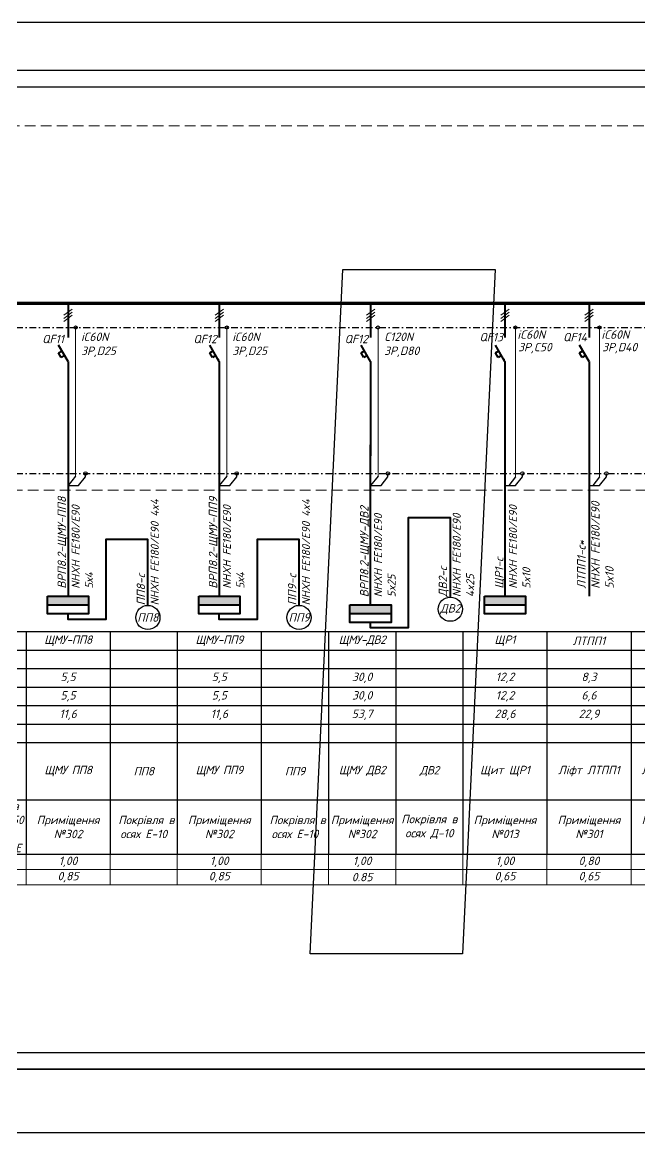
# Model space of a CAD drawing. Header units: millimetres. Extents: x -122434 to 1506205, y -201405 to 386015.
# Drawn here: x 1008234 to 1026610, y 152711 to 185736 of the extents above; entities that cross this region are included whole.
import ezdxf
from ezdxf.enums import TextEntityAlignment as Align

# ---------------------------------------------------------------- set-up
doc = ezdxf.new("R2010")
doc.units = ezdxf.units.MM
doc.linetypes.add('DASHDOTX2', pattern=[2, 1, -0.5, 0, -0.5])
doc.linetypes.add('DASHED', pattern=[9.525, 6.35, -3.175])
doc.layers.get('Defpoints').update_dxf_attribs({"color": 4})
doc.layers.add('E_Зміни', color=7, linetype='Continuous')
doc.layers.add('Рамка внешняя', color=4, linetype='Continuous', lineweight=30, plot=False)
doc.styles.add('GOST 2.304', font='isocpeui.ttf')
doc.styles.add('ГОСТ 2.304', font='isocpeui.ttf')

# ---------------------------------------------------------------- blocks, each defined once
blk = doc.blocks.new('*T219')
at = {"color": 0, "lineweight": -2, "transparency": 16777216}
for p, q in [((0, 0), (4000, 0)), ((0, 0), (0, -6620)), ((4000, 0), (4000, -6620)), ((6500, 0), (6500, -2200)), ((8500, 0), (8500, -1100)), ((51000, 0), (51000, -2200)), ((53000, 0), (53000, -3300)), ((60500, 0), (70500, 0)), ((63000, 0), (63000, -1650)), ((65500, 0), (65500, -1650)), ((68000, 0), (68000, -1650)), ((0, -550), (80500, -550)), ((11000, -550), (11000, -6620)), ((13000, -550), (13000, -1100)), ((15500, -550), (15500, -6620)), ((17500, -550), (17500, -1100)), ((20000, -550), (20000, -6620)), ((22000, -550), (22000, -1100)), ((24500, -550), (24500, -6620)), ((26500, -550), (26500, -1100)), ((29000, -550), (29000, -6620)), ((31000, -550), (31000, -1100)), ((33500, -550), (33500, -6620)), ((35500, -550), (35500, -1100)), ((38000, -550), (38000, -6620)), ((40000, -550), (40000, -1100)), ((42500, -550), (42500, -6620)), ((44500, -550), (44500, -1100)), ((47000, -550), (47000, -6620)), ((49000, -550), (49000, -1100)), ((55500, -550), (55500, -2200)), ((58000, -550), (58000, -1650)), ((60500, -550), (60500, -1650)), ((70500, -550), (70500, -6620)), ((73000, -550), (73000, -1100)), ((75500, -550), (75500, -1100)), ((78000, -550), (78000, -1650)), ((80500, -550), (80500, -1650)), ((0, -1100), (70500, -1100)), ((75500, -1100), (80500, -1100)), ((0, -1650), (70500, -1650)), ((8500, -1650), (8500, -6620)), ((75500, -1650), (80500, -1650)), ((0, -2200), (4000, -2200)), ((6500, -2200), (8500, -2200)), ((11000, -2200), (13000, -2200)), ((15500, -2200), (17500, -2200)), ((20000, -2200), (22000, -2200)), ((24500, -2200), (26500, -2200)), ((29000, -2200), (31000, -2200)), ((33500, -2200), (35500, -2200)), ((38000, -2200), (40000, -2200)), ((42500, -2200), (44500, -2200)), ((47000, -2200), (49000, -2200)), ((51000, -2200), (55500, -2200)), ((63000, -2200), (63000, -2750)), ((65500, -2200), (65500, -2750)), ((68000, -2200), (70500, -2200)), ((68000, -2200), (68000, -2750)), ((73000, -2200), (73000, -2750)), ((75500, -2200), (75500, -2750)), ((0, -2750), (53000, -2750)), ((6500, -2750), (6500, -6620)), ((51000, -2750), (51000, -6620)), ((55500, -2750), (55500, -3300)), ((60500, -2750), (75500, -2750)), ((0, -3300), (55500, -3300)), ((13000, -3300), (13000, -6620)), ((17500, -3300), (17500, -6620)), ((22000, -3300), (22000, -5000)), ((26500, -3300), (26500, -6620)), ((31000, -3300), (31000, -6620)), ((35500, -3300), (35500, -6620)), ((40000, -3300), (40000, -5000)), ((44500, -3300), (44500, -6620)), ((68000, -3300), (75500, -3300)), ((73000, -3300), (73000, -6620)), ((75500, -3300), (75500, -6620)), ((0, -5000), (6500, -5000)), ((8500, -5000), (11000, -5000)), ((13000, -5000), (15500, -5000)), ((17500, -5000), (24500, -5000)), ((26500, -5000), (29000, -5000)), ((31000, -5000), (33500, -5000)), ((35500, -5000), (42500, -5000)), ((44500, -5000), (47000, -5000)), ((49000, -5000), (68000, -5000)), ((49000, -5000), (49000, -6620)), ((53000, -5000), (53000, -6620)), ((58000, -5000), (58000, -6620)), ((60500, -5000), (60500, -6620)), ((63000, -5000), (63000, -6620)), ((65500, -5000), (65500, -6620)), ((68000, -5000), (68000, -6620)), ((70500, -5000), (80500, -5000)), ((78000, -5000), (78000, -6620)), ((80500, -5000), (80500, -6620)), ((0, -6620), (80500, -6620))]:
    blk.add_line(p, q, dxfattribs=at)
at = {"color": 0, "linetype": 'ByBlock', "lineweight": -2, "transparency": 16777216}
for p, q in [((4000, 0), (60500, 0)), ((11000, 0), (11000, -550)), ((13000, 0), (13000, -550)), ((15500, 0), (15500, -550)), ((17500, 0), (17500, -550)), ((20000, 0), (20000, -550)), ((22000, 0), (22000, -550)), ((24500, 0), (24500, -550)), ((26500, 0), (26500, -550)), ((29000, 0), (29000, -550)), ((31000, 0), (31000, -550)), ((33500, 0), (33500, -550)), ((35500, 0), (35500, -550)), ((38000, 0), (38000, -550)), ((40000, 0), (40000, -550)), ((42500, 0), (42500, -550)), ((44500, 0), (44500, -550)), ((47000, 0), (47000, -550)), ((49000, 0), (49000, -550)), ((55500, 0), (55500, -550)), ((58000, 0), (58000, -550)), ((60500, 0), (60500, -550)), ((70500, 0), (80500, 0)), ((70500, 0), (70500, -550)), ((73000, 0), (73000, -550)), ((75500, 0), (75500, -550)), ((78000, 0), (78000, -550)), ((80500, 0), (80500, -550)), ((8500, -1100), (8500, -1650)), ((13000, -1100), (13000, -3300)), ((17500, -1100), (17500, -3300)), ((22000, -1100), (22000, -3300)), ((26500, -1100), (26500, -3300)), ((31000, -1100), (31000, -3300)), ((35500, -1100), (35500, -3300)), ((40000, -1100), (40000, -3300)), ((44500, -1100), (44500, -3300)), ((49000, -1100), (49000, -5000)), ((70500, -1100), (75500, -1100)), ((73000, -1100), (73000, -2200)), ((75500, -1100), (75500, -2200)), ((58000, -1650), (58000, -5000)), ((60500, -1650), (60500, -5000)), ((63000, -1650), (63000, -2200)), ((65500, -1650), (65500, -2200)), ((68000, -1650), (68000, -2200)), ((70500, -1650), (75500, -1650)), ((78000, -1650), (78000, -5000)), ((80500, -1650), (80500, -5000)), ((4000, -2200), (6500, -2200)), ((6500, -2200), (6500, -2750)), ((8500, -2200), (11000, -2200)), ((13000, -2200), (15500, -2200)), ((17500, -2200), (20000, -2200)), ((22000, -2200), (24500, -2200)), ((26500, -2200), (29000, -2200)), ((31000, -2200), (33500, -2200)), ((35500, -2200), (38000, -2200)), ((40000, -2200), (42500, -2200)), ((44500, -2200), (47000, -2200)), ((49000, -2200), (51000, -2200)), ((51000, -2200), (51000, -2750)), ((55500, -2200), (68000, -2200)), ((55500, -2200), (55500, -2750)), ((70500, -2200), (80500, -2200)), ((53000, -2750), (60500, -2750)), ((63000, -2750), (63000, -5000)), ((65500, -2750), (65500, -5000)), ((68000, -2750), (68000, -5000)), ((73000, -2750), (73000, -3300)), ((75500, -2750), (80500, -2750)), ((75500, -2750), (75500, -3300)), ((53000, -3300), (53000, -5000)), ((55500, -3300), (68000, -3300)), ((55500, -3300), (55500, -6620)), ((75500, -3300), (80500, -3300)), ((6500, -5000), (8500, -5000)), ((11000, -5000), (13000, -5000)), ((15500, -5000), (17500, -5000)), ((22000, -5000), (22000, -6620)), ((24500, -5000), (26500, -5000)), ((29000, -5000), (31000, -5000)), ((33500, -5000), (35500, -5000)), ((40000, -5000), (40000, -6620)), ((42500, -5000), (44500, -5000)), ((47000, -5000), (49000, -5000)), ((68000, -5000), (70500, -5000))]:
    blk.add_line(p, q, dxfattribs=at)
at = {"layer": 'Defpoints', "color": 8, "linetype": 'ByBlock', "lineweight": 0, "transparency": 16777216}
for p, q in [((0, -6620), (0, -7527)), ((4000, -6620), (4000, -7527)), ((6500, -6620), (6500, -7527)), ((8500, -6620), (8500, -7527)), ((11000, -6620), (11000, -7527)), ((13000, -6620), (13000, -7527)), ((15500, -6620), (15500, -7527)), ((17500, -6620), (17500, -7527)), ((20000, -6620), (20000, -7527)), ((22000, -6620), (22000, -7527)), ((24500, -6620), (24500, -7527)), ((26500, -6620), (26500, -7527)), ((29000, -6620), (29000, -7527)), ((31000, -6620), (31000, -7527)), ((33500, -6620), (33500, -7527)), ((35500, -6620), (35500, -7527)), ((38000, -6620), (38000, -7527)), ((40000, -6620), (40000, -7527)), ((42500, -6620), (42500, -7527)), ((44500, -6620), (44500, -7527)), ((47000, -6620), (47000, -7527)), ((49000, -6620), (49000, -7527)), ((51000, -6620), (51000, -7527)), ((53000, -6620), (53000, -7527)), ((55500, -6620), (55500, -7527)), ((58000, -6620), (58000, -7527)), ((60500, -6620), (60500, -7527)), ((63000, -6620), (63000, -7527)), ((65500, -6620), (65500, -7527)), ((68000, -6620), (68000, -7527)), ((70500, -6620), (70500, -7527)), ((73000, -6620), (73000, -7527)), ((75500, -6620), (75500, -7527)), ((78000, -6620), (78000, -7527)), ((80500, -6620), (80500, -7527)), ((0, -7073), (80500, -7073)), ((0, -7527), (80500, -7527))]:
    blk.add_line(p, q, dxfattribs=at)
at = {"color": 0, "transparency": 16777216, "char_height": 250, "attachment_point": 5}
for s, insert, width, style in [('Номер по плану', (2000, -275), 3880, 'ГОСТ 2.304'), ('{\\T0.95;ЩМУ-ДВ4}', (5250, -275), 2380, 'ГОСТ 2.304'), ('{\\T0.95;ЩМУ-ПП1}', (9750, -275), 2380, 'ГОСТ 2.304'), ('{\\T0.95;ЩМУ-ПП2}', (14250, -275), 2380, 'ГОСТ 2.304'), ('{\\T0.95;ЩМУ-ПП3}', (18750, -275), 2380, 'ГОСТ 2.304'), ('{\\T0.95;ЩМУ-ПП4}', (23250, -275), 2380, 'ГОСТ 2.304'), ('{\\T0.95;ЩМУ-ПП5}', (27750, -275), 2380, 'ГОСТ 2.304'), ('{\\T0.95;ЩМУ-ПП6}', (32250, -275), 2380, 'ГОСТ 2.304'), ('{\\T0.95;ЩМУ-ПП7}', (36750, -275), 2380, 'ГОСТ 2.304'), ('{\\T0.95;ЩМУ-ПП8}', (41250, -275), 2380, 'ГОСТ 2.304'), ('{\\T0.95;ЩМУ-ПП9}', (45750, -275), 2380, 'ГОСТ 2.304'), ('{\\T0.95;ЩМУ-ДВ2}', (50000, -275), 1880, 'ГОСТ 2.304'), ('ЩР1', (54250, -275), 2380, 'ГОСТ 2.304'), ('ЛТПП1', (56750, -275), 2380, 'ГОСТ 2.304'), ('ЛТПП2', (59250, -275), 2380, 'ГОСТ 2.304'), ('ШУ-Л1', (61750, -275), 2380, 'GOST 2.304'), ('ШУ-Л2', (64250, -275), 2380, 'GOST 2.304'), ('ШУ-Л3', (66750, -275), 2380, 'GOST 2.304'), ('ЩАО3', (69250, -275), 2380, 'GOST 2.304'), ('ЛТПП1-о', (76750, -275), 2380, 'ГОСТ 2.304'), ('ЛТПП2-о', (79250, -275), 2380, 'ГОСТ 2.304'), ('Тип', (2000, -825), 3880, 'ГОСТ 2.304'), ('Рвст., кВт', (2000, -1375), 3880, 'ГОСТ 2.304'), ('45,0', (5250, -1375), 2380, 'ГОСТ 2.304'), ('5,5', (9750, -1375), 2380, 'ГОСТ 2.304'), ('11,0', (14250, -1375), 2380, 'ГОСТ 2.304'), ('3,0', (18750, -1375), 2380, 'ГОСТ 2.304'), ('5,5', (23250, -1375), 2380, 'ГОСТ 2.304'), ('11,0', (27750, -1375), 2380, 'ГОСТ 2.304'), ('5,5', (32250, -1375), 2380, 'ГОСТ 2.304'), ('4,0', (36750, -1375), 2380, 'ГОСТ 2.304'), ('5,5', (41250, -1375), 2380, 'ГОСТ 2.304'), ('5,5', (45750, -1375), 2380, 'ГОСТ 2.304'), ('30,0', (50000, -1375), 1880, 'ГОСТ 2.304'), ('12,2', (54250, -1375), 2380, 'ГОСТ 2.304'), ('8,3', (56750, -1375), 2380, 'ГОСТ 2.304'), ('8,3', (59250, -1375), 2380, 'ГОСТ 2.304'), ('0,5', (61750, -1375), 2380, 'ГОСТ 2.304'), ('0,5', (64250, -1375), 2380, 'ГОСТ 2.304'), ('0,5', (66750, -1375), 2380, 'ГОСТ 2.304'), ('3,0', (69250, -1375), 2380, 'ГОСТ 2.304'), ('0,5', (76750, -1375), 2380, 'ГОСТ 2.304'), ('0,5', (79250, -1375), 2380, 'ГОСТ 2.304'), ('Рр., кВт', (2000, -1925), 3880, 'ГОСТ 2.304'), ('45,0', (5250, -1925), 2380, 'ГОСТ 2.304'), ('5,5', (9750, -1925), 2380, 'ГОСТ 2.304'), ('11,0', (14250, -1925), 2380, 'ГОСТ 2.304'), ('3,0', (18750, -1925), 2380, 'ГОСТ 2.304'), ('5,5', (23250, -1925), 2380, 'ГОСТ 2.304'), ('11,0', (27750, -1925), 2380, 'ГОСТ 2.304'), ('5,5', (32250, -1925), 2380, 'ГОСТ 2.304'), ('4,0', (36750, -1925), 2380, 'ГОСТ 2.304'), ('5,5', (41250, -1925), 2380, 'ГОСТ 2.304'), ('5,5', (45750, -1925), 2380, 'ГОСТ 2.304'), ('30,0', (50000, -1925), 1880, 'ГОСТ 2.304'), ('12,2', (54250, -1925), 2380, 'GOST 2.304'), ('6,6', (56750, -1925), 2380, 'ГОСТ 2.304'), ('6,6', (59250, -1925), 2380, 'ГОСТ 2.304'), ('0,3', (61750, -1925), 2380, 'ГОСТ 2.304'), ('0,3', (64250, -1925), 2380, 'ГОСТ 2.304'), ('0,3', (66750, -1925), 2380, 'ГОСТ 2.304'), ('3,0', (69250, -1925), 2380, 'GOST 2.304'), ('0,4', (76750, -1925), 2380, 'ГОСТ 2.304'), ('0,4', (79250, -1925), 2380, 'ГОСТ 2.304'), ('Іном.', (2000, -2475), 3880, 'ГОСТ 2.304'), ('87,5', (5250, -2475), 2380, 'ГОСТ 2.304'), ('11,6', (9750, -2475), 2380, 'ГОСТ 2.304'), ('23,2', (14250, -2475), 2380, 'ГОСТ 2.304'), ('7,2', (18750, -2475), 2380, 'ГОСТ 2.304'), ('11,6', (23250, -2475), 2380, 'ГОСТ 2.304'), ('23,2', (27750, -2475), 2380, 'ГОСТ 2.304'), ('11,6', (32250, -2475), 2380, 'ГОСТ 2.304'), ('8,4', (36750, -2475), 2380, 'ГОСТ 2.304'), ('11,6', (41250, -2475), 2380, 'ГОСТ 2.304'), ('11,6', (45750, -2475), 2380, 'ГОСТ 2.304'), ('53,7', (50000, -2475), 1880, 'ГОСТ 2.304'), ('28,6', (54250, -2475), 2380, 'ГОСТ 2.304'), ('22,9', (56750, -2475), 2380, 'ГОСТ 2.304'), ('22,9', (59250, -2475), 2380, 'ГОСТ 2.304'), ('2,3', (61750, -2475), 2380, 'ГОСТ 2.304'), ('2,3', (64250, -2475), 2380, 'ГОСТ 2.304'), ('2,3', (66750, -2475), 2380, 'ГОСТ 2.304'), ('5,1', (69250, -2475), 2380, 'ГОСТ 2.304'), ('3,5', (76750, -2475), 2380, 'ГОСТ 2.304'), ('3,5', (79250, -2475), 2380, 'ГОСТ 2.304'), ('Іп', (2000, -3025), 3880, 'ГОСТ 2.304'), ('{\\T0.95;Щит аварійного освітлення}', (69250, -4150), 2380, 'ГОСТ 2.304'), ('{\\T0.95;\\C7;Найменування обладнання за планом}', (2000, -4150), 3880, 'ГОСТ 2.304'), ('{\\C256;Шафа управління Л1}', (61750, -4150), 2380, 'ГОСТ 2.304'), ('{\\C256;Шафа управління Л2}', (64250, -4150), 2380, 'ГОСТ 2.304'), ('{\\C256;Шафа управління Л3}', (66750, -4150), 2380, 'ГОСТ 2.304'), ('Освітлення шахти ЛТПП1', (76750, -4150), 2380, 'ГОСТ 2.304'), ('Освітлення шахти ЛТПП2', (79250, -4150), 2380, 'ГОСТ 2.304'), ('{\\T0.95;ЩМУ ДВ4}', (5250, -4150), 2380, 'ГОСТ 2.304'), ('{\\T0.95;ДВ4}', (7500, -4150), 1880, 'ГОСТ 2.304'), ('{\\T0.95;ЩМУ ПП1}', (9750, -4150), 2380, 'ГОСТ 2.304'), ('{\\T0.95;ПП1}', (12000, -4150), 1880, 'ГОСТ 2.304'), ('{\\T0.95;ЩМУ ПП2}', (14250, -4150), 2380, 'ГОСТ 2.304'), ('{\\T0.95;ПП2}', (16500, -4150), 1880, 'ГОСТ 2.304'), ('{\\T0.95;ЩМУ ПП3}', (18750, -4150), 2380, 'ГОСТ 2.304'), ('{\\T0.95;ПП3}', (21000, -4150), 1880, 'ГОСТ 2.304'), ('{\\T0.95;ЩМУ ПП4}', (23250, -4150), 2380, 'ГОСТ 2.304'), ('{\\T0.95;ПП4}', (25500, -4150), 1880, 'ГОСТ 2.304'), ('{\\T0.95;ЩМУ ПП5}', (27750, -4150), 2380, 'ГОСТ 2.304'), ('{\\T0.95;ПП5}', (30000, -4150), 1880, 'ГОСТ 2.304'), ('{\\T0.95;ЩМУ ПП6}', (32250, -4150), 2380, 'ГОСТ 2.304'), ('{\\T0.95;ПП6}', (34500, -4150), 1880, 'ГОСТ 2.304'), ('{\\T0.95;ЩМУ ПП7}', (36750, -4150), 2380, 'ГОСТ 2.304'), ('{\\T0.95;ПП7}', (39000, -4150), 1880, 'ГОСТ 2.304'), ('{\\T0.95;ЩМУ ПП8}', (41250, -4150), 2380, 'ГОСТ 2.304'), ('{\\T0.95;ПП8}', (43500, -4150), 1880, 'ГОСТ 2.304'), ('{\\T0.95;ЩМУ ПП9}', (45750, -4150), 2380, 'ГОСТ 2.304'), ('{\\T0.95;ПП9}', (48000, -4150), 1880, 'ГОСТ 2.304'), ('{\\T0.95;ЩМУ ДВ2}', (50000, -4150), 1880, 'ГОСТ 2.304'), ('{\\T0.95;ДВ2}', (52000, -4150), 1880, 'ГОСТ 2.304'), ('Щит ЩР1 ', (54250, -4150), 2380, 'ГОСТ 2.304'), ('Ліфт ЛТПП1', (56750, -4150), 2380, 'ГОСТ 2.304'), ('Ліфт ЛТПП2', (59250, -4150), 2380, 'ГОСТ 2.304'), ('Резерв', (71750, -4150), 2380, 'ГОСТ 2.304'), ('Резерв', (74250, -4150), 2380, 'ГОСТ 2.304'), ('Підвал на відм. -4.050 в осях 9/9/2-Ж/Е', (21000, -5810), 1880, 'ГОСТ 2.304'), ('Підвал на відм. -4.050 в осях 9/9/2-Ж/Е', (39000, -5810), 1880, 'ГОСТ 2.304'), ('Приміщення №302', (5250, -5810), 2380, 'ГОСТ 2.304'), (' Покрівля в осях Г-10', (7500, -5810), 1880, 'ГОСТ 2.304'), ('Приміщення №302', (9750, -5810), 2380, 'ГОСТ 2.304'), ('Покрівля в осях Г-11', (12000, -5810), 1880, 'ГОСТ 2.304'), ('Приміщення №302', (14250, -5810), 2380, 'ГОСТ 2.304'), ('Покрівля в осях Г-11', (16500, -5810), 1880, 'ГОСТ 2.304'), ('Приміщення №302', (18750, -5810), 2380, 'ГОСТ 2.304'), ('Приміщення №302', (23250, -5810), 2380, 'ГОСТ 2.304'), (' Покрівля в осях E-10', (25500, -5810), 1880, 'ГОСТ 2.304'), ('Приміщення №302', (27750, -5810), 2380, 'ГОСТ 2.304'), (' Покрівля в осях E-10', (30000, -5810), 1880, 'ГОСТ 2.304'), ('Приміщення №302', (32250, -5810), 2380, 'ГОСТ 2.304'), (' Покрівля в осях E-10', (34500, -5810), 1880, 'ГОСТ 2.304'), ('Приміщення №302', (36750, -5810), 2380, 'ГОСТ 2.304'), ('Приміщення №302', (41250, -5810), 2380, 'ГОСТ 2.304'), (' Покрівля в осях E-10', (43500, -5810), 1880, 'ГОСТ 2.304'), ('Приміщення №302', (45750, -5810), 2380, 'ГОСТ 2.304'), (' Покрівля в осях E-10', (48000, -5810), 1880, 'ГОСТ 2.304'), ('Приміщення №302', (50000, -5810), 1880, 'ГОСТ 2.304'), ('Покрівля в осях Д-10', (52000, -5810), 1880, 'ГОСТ 2.304'), ('Приміщення №013', (54250, -5810), 2380, 'ГОСТ 2.304'), ('Приміщення №301', (56750, -5810), 2380, 'ГОСТ 2.304'), ('Приміщення №207', (59250, -5810), 2380, 'ГОСТ 2.304'), ('Приміщення №302', (61750, -5810), 2380, 'ГОСТ 2.304'), ('Приміщення №302', (64250, -5810), 2380, 'ГОСТ 2.304'), ('Приміщення №302', (66750, -5810), 2380, 'ГОСТ 2.304'), ('Електро- щитова №011', (69250, -5810), 2380, 'ГОСТ 2.304'), ('Приміщення №301', (76750, -5810), 2380, 'ГОСТ 2.304'), ('Приміщення №207', (79250, -5810), 2380, 'ГОСТ 2.304'), ('Місце встановлення', (2000, -5810), 3880, 'ГОСТ 2.304')]:
    blk.add_mtext(s, dxfattribs=dict(at, insert=insert, width=width, style=style))
at = {"color": 7, "true_color": 0xffffff, "transparency": 16777216, "char_height": 250, "attachment_point": 5, "style": 'ГОСТ 2.304'}
for s, insert, width in [('Кп', (2000, -6847), 3880), ('1,00', (5250, -6847), 2380), ('1,00', (9750, -6847), 2380), ('1,00', (14250, -6847), 2380), ('1,00', (18750, -6847), 2380), ('1,00', (23250, -6847), 2380), ('1,00', (27750, -6847), 2380), ('1,00', (32250, -6847), 2380), ('1,00', (36750, -6847), 2380), ('1,00', (41250, -6847), 2380), ('1,00', (45750, -6847), 2380), ('1,00', (50000, -6847), 1880), ('1,00', (54250, -6847), 2380), ('0,80', (56750, -6847), 2380), ('0,80', (59250, -6847), 2380), ('1,00', (61750, -6847), 2380), ('1,00', (64250, -6847), 2380), ('1,00', (66750, -6847), 2380), ('1,00', (69250, -6847), 2380), ('0,80', (76750, -6847), 2380), ('0,80', (79250, -6847), 2380), ('cos ф', (2000, -7300), 3880), ('0,85', (5250, -7300), 2380), ('0,85', (9750, -7300), 2380), ('0,85', (14250, -7300), 2380), ('0,75', (18750, -7300), 2380), ('0,85', (23250, -7300), 2380), ('0,85', (27750, -7300), 2380), ('0,85', (32250, -7300), 2380), ('0,85', (36750, -7300), 2380), ('0,85', (41250, -7300), 2380), ('0,85', (45750, -7300), 2380), ('0.85', (50000, -7300), 1880), ('0,65', (54250, -7300), 2380), ('0,65', (56750, -7300), 2380), ('0,65', (59250, -7300), 2380), ('0,65', (61750, -7300), 2380), ('0,65', (64250, -7300), 2380), ('0,65', (66750, -7300), 2380), ('0,90', (69250, -7300), 2380), ('0,65', (76750, -7300), 2380), ('0,65', (79250, -7300), 2380)]:
    blk.add_mtext(s, dxfattribs=dict(at, insert=insert, width=width))
blk = doc.blocks.new('*U160')
at = {"color": 0, "lineweight": 40}
for p, q in [((0, 0), (0, -1005)), ((0, -1720), (-280, -1240)), ((-284, -1468), (-180, -1408)), ((-204, -1607), (-284, -1468)), ((-100, -1547), (-204, -1607))]:
    blk.add_line(p, q, dxfattribs=at)
at = {"color": 0, "lineweight": 13}
for p, q in [((-124, -348), (124, -163)), ((-124, -441), (124, -256)), ((-124, -533), (124, -348))]:
    blk.add_line(p, q, dxfattribs=at)
at = {"color": 0, "lineweight": 9}
for p, q in [((311, -711), (311, -1240)), ((311, -1240), (311, -1720)), ((311, -2461), (311, -1720)), ((311, -2941), (311, -2461)), ((311, -5151), (311, -2941))]:
    blk.add_line(p, q, dxfattribs=at)
at = {"lineweight": 40}
for p, q in [((0, -1720), (0, -2226)), ((0, -2226), (0, -2941)), ((0, -2941), (0, -4529))]:
    blk.add_line(p, q, dxfattribs=at)
at = {"color": 0}
blk.add_circle((311, -711), 46.3, dxfattribs=at)
at = {"color": 0, "lineweight": 40}
blk.add_point((-37, -1659), dxfattribs=at)
at = {"style": 'ГОСТ 2.304'}
blk.add_attdef('QF', text='', height=250, dxfattribs=at).set_placement((-61, -997), align=Align.MIDDLE_RIGHT)
at = {"lineweight": 50, "style": 'ГОСТ 2.304'}
for tag, p in [('ТYPE', (369, -1046)), ('CURRENT', (391, -1419))]:
    blk.add_attdef(tag, p, '', height=250, dxfattribs=at)
blk = doc.blocks.new('2хА3')
at = {"lineweight": 30, "ltscale": 100}
blk.add_lwpolyline([(0, -287), (815, -287), (815, 0), (0, 0)], close=True, dxfattribs=at)
at = {"layer": 'Рамка внешняя', "ltscale": 100}
blk.add_lwpolyline([(-20, -292), (820, -292), (820, 5), (-20, 5)], close=True, dxfattribs=at)

msp = doc.modelspace()

# ---------------------------------------------------------------- hatches: boundary and pattern name
at = {"lineweight": 40}
h = msp.add_hatch(color=256, dxfattribs=at)
h.dxf.hatch_style = 1
h.paths.add_polyline_path([(1010211, 168670), (1008986, 168670), (1008986, 168406), (1010211, 168406)])
h = msp.add_hatch(color=256, dxfattribs=at)
h.dxf.hatch_style = 1
h.paths.add_polyline_path([(1014711, 168670), (1013486, 168670), (1013486, 168406), (1014711, 168406)])
h = msp.add_hatch(color=256, dxfattribs=at)
h.dxf.hatch_style = 1
h.paths.add_polyline_path([(1023211, 168670), (1021986, 168670), (1021986, 168406), (1023211, 168406)])
h = msp.add_hatch(color=256, dxfattribs=at)
h.dxf.hatch_style = 1
h.paths.add_polyline_path([(1019211, 168415), (1017986, 168415), (1017986, 168152), (1019211, 168152)])

# ---------------------------------------------------------------- linework, layer by layer
at = {"color": 0, "lineweight": 40, "ltscale": 200}
for p, q in [((1009599, 177369), (1009599, 176364)), ((1014099, 177369), (1014099, 176364)), ((1018599, 177369), (1018599, 176364)), ((1009599, 175649), (1009319, 176129)), ((1014099, 175649), (1013819, 176129)), ((1018599, 175649), (1018319, 176129)), ((1009315, 175900), (1009419, 175960)), ((1009395, 175762), (1009315, 175900)), ((1009499, 175822), (1009395, 175762)), ((1013815, 175900), (1013919, 175960)), ((1013895, 175762), (1013815, 175900)), ((1013999, 175822), (1013895, 175762)), ((1018315, 175900), (1018419, 175960)), ((1018395, 175762), (1018315, 175900)), ((1018499, 175822), (1018395, 175762))]:
    msp.add_line(p, q, dxfattribs=at)
at = {"color": 0, "lineweight": 13, "ltscale": 200}
for p, q in [((1009475, 177021), (1009723, 177206)), ((1009475, 176928), (1009723, 177113)), ((1009475, 176835), (1009723, 177020)), ((1013975, 177021), (1014223, 177206)), ((1013975, 176928), (1014223, 177113)), ((1013975, 176835), (1014223, 177020)), ((1018475, 177021), (1018723, 177206)), ((1018475, 176928), (1018723, 177113)), ((1018475, 176835), (1018723, 177020))]:
    msp.add_line(p, q, dxfattribs=at)
at = {"color": 0, "linetype": 'DASHDOTX2', "ltscale": 200}
for p, q in [((973243, 176657), (1047845, 176657)), ((973243, 172318), (1047845, 172318))]:
    msp.add_line(p, q, dxfattribs=at)
at = {"color": 0, "lineweight": 9, "ltscale": 200}
for p, q in [((1009823, 175231), (1009823, 176657)), ((1014323, 175231), (1014323, 176657)), ((1018823, 175231), (1018823, 176657)), ((1009823, 172238), (1009823, 175231)), ((1014323, 172238), (1014323, 175231)), ((1018823, 172238), (1018823, 175231))]:
    msp.add_line(p, q, dxfattribs=at)
at = {"lineweight": 40, "ltscale": 200}
for p, q in [((1009599, 175649), (1009599, 175231)), ((1014099, 175649), (1014099, 175231)), ((1018599, 175649), (1018599, 175231)), ((1009599, 175231), (1009599, 172839)), ((1014099, 175231), (1014099, 172839)), ((1018599, 175231), (1018599, 172839)), ((1009599, 172839), (1009599, 168670)), ((1014099, 172839), (1014099, 168670)), ((1022599, 172839), (1022599, 168670)), ((1025099, 172839), (1025099, 168670)), ((1008986, 168406), (1010211, 168406)), ((1013486, 168406), (1014711, 168406)), ((1017986, 168152), (1019211, 168152)), ((1021986, 168406), (1023211, 168406))]:
    msp.add_line(p, q, dxfattribs=at)
at = {"color": 0, "ltscale": 200}
for p, q in [((1009823, 172238), (1009599, 171958)), ((1009914, 171958), (1010116, 172218)), ((1010116, 172218), (1010116, 172318)), ((1014323, 172238), (1014099, 171958)), ((1014414, 171958), (1014616, 172218)), ((1014616, 172218), (1014616, 172318)), ((1018823, 172238), (1018599, 171958)), ((1018914, 171958), (1019116, 172218)), ((1019116, 172218), (1019116, 172318)), ((1022910, 172217), (1022713, 171958)), ((1022914, 171958), (1023116, 172218)), ((1023116, 172218), (1023116, 172318)), ((1025410, 172217), (1025213, 171958)), ((1025414, 171958), (1025616, 172218)), ((1025616, 172218), (1025616, 172318)), ((1009590, 171958), (1009914, 171958)), ((1014090, 171958), (1014414, 171958)), ((1018590, 171958), (1018914, 171958)), ((1022590, 171958), (1022914, 171958)), ((1025090, 171958), (1025414, 171958))]:
    msp.add_line(p, q, dxfattribs=at)
msp.add_xline((1302, 154602), (-1, 0))
at = {"color": 3}
msp.add_lwpolyline([(963341, 185736), (1050899, 185736), (1050899, 152711), (963341, 152711)], close=True, dxfattribs=at)
at = {"linetype": 'DASHED', "lineweight": 18, "ltscale": 50}
msp.add_lwpolyline([(972596, 182650), (1048721, 182650), (1048721, 171820), (972596, 171820)], close=True, dxfattribs=at)
at = {"color": 0, "lineweight": 40, "ltscale": 50, "const_width": 100}
msp.add_lwpolyline([(973098, 177369), (1048392, 177376)], dxfattribs=at)
at = {"lineweight": 40, "ltscale": 100}
msp.add_lwpolyline([(1018599, 168415), (1018599, 173171)], dxfattribs=at)
at = {"lineweight": 40, "ltscale": 200}
for points in [[(1020973, 168641), (1020973, 170996), (1019723, 170996), (1019723, 167723), (1018599, 167723), (1018599, 167889)], [(1011973, 168395), (1011973, 170351), (1010723, 170351), (1010723, 167978), (1009599, 167978), (1009599, 168143)], [(1016473, 168395), (1016473, 170351), (1015223, 170351), (1015223, 167978), (1014099, 167978), (1014099, 168143)]]:
    msp.add_lwpolyline(points, dxfattribs=at)
at = {"color": 7, "lineweight": 40, "ltscale": 50}
for points in [[(1008986, 168670), (1010211, 168670), (1010211, 168143), (1008986, 168143)], [(1013486, 168670), (1014711, 168670), (1014711, 168143), (1013486, 168143)], [(1017986, 168415), (1019211, 168415), (1019211, 167889), (1017986, 167889)]]:
    msp.add_lwpolyline(points, close=True, dxfattribs=at)
at = {"lineweight": 40, "ltscale": 50}
msp.add_lwpolyline([(1021986, 168670), (1023211, 168670), (1023211, 168143), (1021986, 168143)], close=True, dxfattribs=at)
at = {"color": 0}
for centre, radius in [((1009823, 176657), 46.3), ((1014323, 176657), 46.3), ((1018823, 176657), 46.3), ((1010116, 172318), 51.8), ((1014616, 172318), 51.8), ((1019116, 172318), 51.8), ((1023116, 172318), 51.8), ((1025616, 172318), 51.8)]:
    msp.add_circle(centre, radius, dxfattribs=at)
for centre in [(1020973, 168280), (1011973, 168035), (1016473, 168035)]:
    msp.add_circle(centre, 360)
at = {"color": 0, "lineweight": 40}
for p in [(1009562, 175710), (1014062, 175710), (1018562, 175710)]:
    msp.add_point(p, dxfattribs=at)
at = {"layer": 'E_Зміни', "color": 1}
msp.add_lwpolyline([(1017775, 178380), (1022305, 178380), (1021335, 158030), (1016805, 158030)], close=True, dxfattribs=at)

# ---------------------------------------------------------------- block references
at = {"lineweight": 40, "xscale": 100, "yscale": 100, "zscale": 100}
msp.add_blockref('2хА3', (967349, 183802), dxfattribs=at)
at = {"lineweight": 50}
for p, values in [((1022599, 177369), {'QF': 'QF13', 'ТYPE': 'iC60N', 'CURRENT': '3P,C50'}), ((1025099, 177369), {'QF': 'QF14', 'ТYPE': 'iC60N', 'CURRENT': '3P,D40'})]:
    msp.add_blockref('*U160', p, dxfattribs=at).add_auto_attribs(values)
msp.add_blockref('*T219', (968349, 167615))

# ---------------------------------------------------------------- texts
at = {"color": 0, "lineweight": 40, "style": 'GOST 2.304'}
for s, p in [('QF11', (1008828, 176190)), ('QF12', (1013328, 176190)), ('QF12', (1017828, 176190))]:
    msp.add_text(s, height=250, dxfattribs=at).set_placement(p)
at = {"color": 7, "linetype": 'Continuous', "char_height": 250, "width": 1279.51, "attachment_point": 4, "style": 'ГОСТ 2.304'}
for insert in [(1009986, 176144, 0), (1014486, 176144, 0)]:
    msp.add_mtext('{\\C256;iС60N\\P3P,D25}', dxfattribs=dict(at, insert=insert))
at = {"lineweight": 15, "insert": (1019005, 176508), "char_height": 250, "width": 1265.99, "attachment_point": 1, "style": 'ГОСТ 2.304'}
msp.add_mtext('{\\C256;C120N\\P3P,D80}', dxfattribs=at)
at = {"color": 7, "linetype": 'Continuous', "char_height": 250, "width": 4000, "attachment_point": 4, "rotation": 90, "style": 'ГОСТ 2.304'}
for s, insert in [('{\\C256;ВРП8.2-ЩМУ-ПП8\\P\\H0.95833x;NHXH FE180/E90\\P5х4}', (1009816, 168890)), ('{\\C256;ПП8-c \\P\\H0.95833x;NHXH FE180/E90 4x4}', (1011970, 168395)), ('{\\C256;ВРП8.2-ЩМУ-ПП9\\P\\H0.95833x;NHXH FE180/E90\\P5х4}', (1014316, 168890)), ('{\\C256;ПП9-c \\P\\H0.95833x;NHXH FE180/E90 4x4}', (1016470, 168395)), ('{\\C256;ВРП8.2-ЩМУ-ДВ2\\P\\H0.95833x;NHXH FE180/E90\\P5x25}', (1018816, 168635)), ('{\\C256;ДВ2-с\\P\\H0.95833x;NHXH FE180/E90\\P4x25}', (1021155, 168641))]:
    msp.add_mtext(s, dxfattribs=dict(at, insert=insert))
at = {"linetype": 'Continuous', "char_height": 250, "width": 4000, "attachment_point": 4, "rotation": 90, "style": 'ГОСТ 2.304'}
for s, insert in [('ЛТПП1-с*\\PNHXH FE180/E90\\P5x10', (1025290, 168890)), ('ЩР1-с\\P{\\H0.95833x;NHXH FE180/E90\\P5x10}', (1022830, 168890))]:
    msp.add_mtext(s, dxfattribs=dict(at, insert=insert))
at = {"linetype": 'Continuous', "lineweight": 25, "char_height": 250, "width": 1500, "attachment_point": 5, "line_spacing_factor": 0.84, "style": 'GOST 2.304'}
for s, insert in [('{\\C7;ДВ2}', (1020973, 168280)), ('{\\C7;ПП8}', (1011973, 168035)), ('{\\C7;ПП9}', (1016473, 168035))]:
    msp.add_mtext(s, dxfattribs=dict(at, insert=insert))

doc.saveas('drawing.dxf')
